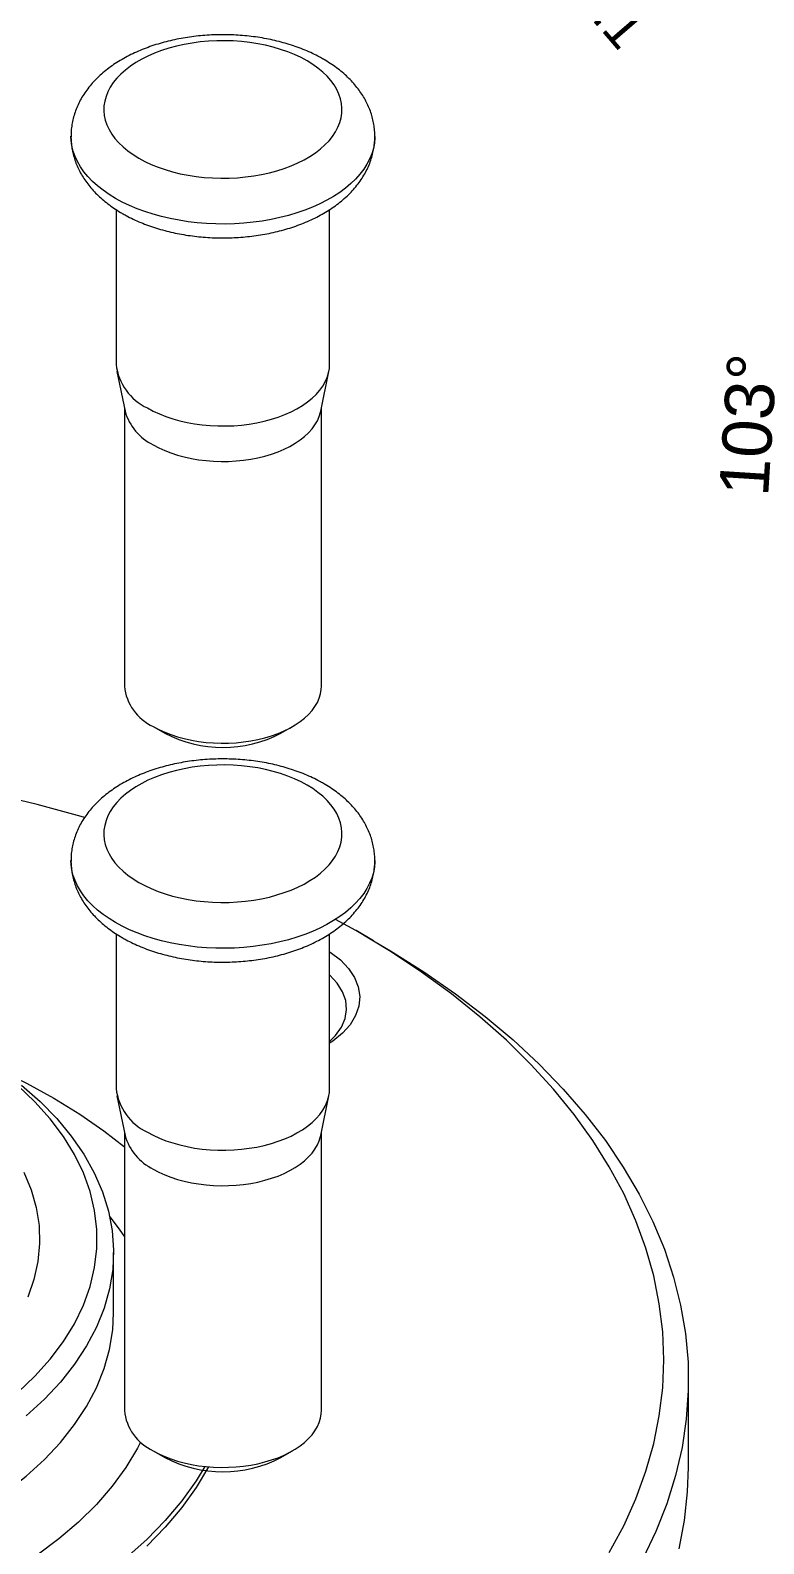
# Model space of a CAD drawing. Header units: millimetres. Extents: x 2429 to 2877, y 1091 to 1407.
# Drawn here: x 2573 to 2617.7, y 1137.3 to 1229.4 of the extents above; entities that cross this region are included whole.
import ezdxf

# ---------------------------------------------------------------- set-up
doc = ezdxf.new("R2010")
doc.units = ezdxf.units.MM
doc.layers.add('AM_5', color=3, linetype='Continuous', lineweight=25)
doc.styles.get("Standard").update_dxf_attribs({"font": 'arial.ttf'})
doc.dimstyles.new('ISO-25', dxfattribs={"dimtxt": 3, "dimasz": 2.5, "dimexe": 1.25, "dimexo": 0.625, "dimtad": 1, "dimtxsty": 'Standard', "dimcen": 2.5, "dimadec": 0, "dimazin": 0, "dimtfac": 1, "dimtmove": 0, "dimatfit": 3, "dimfxl": 1, "dimarcsym": 0})

# ---------------------------------------------------------------- blocks, each defined once
blk = doc.blocks.new('*D45')
at = {"layer": 'AM_5', "color": 0, "lineweight": -2}
for p, q in [((2550.419, 1370.037), (2550.419, 1377.229)), ((2475.534, 1295.153), (2468.343, 1295.153))]:
    blk.add_line(p, q, dxfattribs=at)
blk.add_arc((2550.419, 1295.153), 80.826, 91.77227, 178.22773, dxfattribs=at)
at = {"layer": 'AM_5', "color": 0}
for points in [[(2547.913, 1376.357), (2547.926, 1375.523), (2550.419, 1375.979)], [(2470.048, 1297.646), (2469.215, 1297.659), (2469.593, 1295.153)]]:
    blk.add_solid(points, dxfattribs=at)
at = {"layer": 'Defpoints', "color": 0}
for p in [(2550.419, 1369.412), (2510.006, 1365.15), (2476.159, 1295.153), (2799.006, 1295.153), (2550.419, 1220.894)]:
    blk.add_point(p, dxfattribs=at)
at = {"layer": 'AM_5', "color": 0, "insert": (2491.741, 1353.83), "char_height": 3, "attachment_point": 5, "rotation": 45}
blk.add_mtext('90°', dxfattribs=at)
blk = doc.blocks.new('*D69')
at = {"layer": 'AM_5', "color": 0, "lineweight": -2}
for p, q in [((2639.049, 1206.086), (2627.39, 1222.699)), ((2638.783, 1201.857), (2625.134, 1186.836))]:
    blk.add_line(p, q, dxfattribs=at)
blk.add_arc((2640.608, 1203.865), 21.759, 131.64632, 221.15368, dxfattribs=at)
at = {"layer": 'AM_5', "color": 0}
for points in [[(2625.889, 1220.452), (2626.407, 1219.798), (2628.108, 1221.676)], [(2624.522, 1189.837), (2623.927, 1189.254), (2625.975, 1187.761)]]:
    blk.add_solid(points, dxfattribs=at)
at = {"layer": 'Defpoints', "color": 0}
for p in [(2620.255, 1211.561), (2639.408, 1205.575), (2640.248, 1204.377), (2640.187, 1203.402), (2639.203, 1202.319)]:
    blk.add_point(p, dxfattribs=at)
at = {"layer": 'AM_5', "color": 0, "insert": (2616.738, 1205.367), "char_height": 3, "attachment_point": 5, "rotation": 86.4}
blk.add_mtext('103°', dxfattribs=at)

msp = doc.modelspace()

# ---------------------------------------------------------------- linework, layer by layer
at = {"color": 7, "linetype": 'Continuous', "lineweight": 15}
for p, q in [((2578.249, 1218.468), (2578.249, 1209.047)), ((2591.249, 1209.047), (2591.249, 1218.467)), ((2578.294, 1208.605), (2578.791, 1206.189)), ((2590.707, 1206.189), (2591.204, 1208.605)), ((2578.749, 1206.392), (2578.749, 1189.45)), ((2590.749, 1189.45), (2590.749, 1206.392)), ((2580.506, 1187.001), (2581.213, 1186.593)), ((2588.285, 1186.593), (2588.992, 1187.001)), ((2578.249, 1174.382), (2578.249, 1164.961)), ((2591.249, 1164.961), (2591.249, 1174.381)), ((2593.917, 1173.962), (2592.856, 1174.575)), ((2578.294, 1164.519), (2578.791, 1162.103)), ((2590.707, 1162.103), (2591.204, 1164.519)), ((2578.749, 1162.306), (2578.749, 1145.364)), ((2590.749, 1145.364), (2590.749, 1162.306)), ((2578.094, 1151.312), (2578.094, 1154.987)), ((2613.094, 1141.922), (2613.094, 1147.229)), ((2580.506, 1142.915), (2581.213, 1142.507)), ((2588.285, 1142.507), (2588.992, 1142.915))]:
    msp.add_line(p, q, dxfattribs=at)
at = {"color": 7, "linetype": 'Continuous', "lineweight": 15, "flags": 128}
for points in [[(2589.876, 1227.521), (2589.506, 1227.72), (2589.112, 1227.904), (2588.698, 1228.071), (2588.264, 1228.222), (2587.813, 1228.354), (2587.347, 1228.468), (2586.869, 1228.564), (2586.38, 1228.639), (2585.883, 1228.695), (2585.381, 1228.731), (2584.876, 1228.746), (2584.37, 1228.741), (2583.866, 1228.715), (2583.366, 1228.67), (2582.873, 1228.604), (2582.389, 1228.518), (2581.916, 1228.414), (2581.458, 1228.29), (2581.015, 1228.149), (2580.591, 1227.99), (2580.187, 1227.814), (2579.805, 1227.622), (2579.447, 1227.415), (2579.115, 1227.195), (2578.81, 1226.962), (2578.535, 1226.717), (2578.289, 1226.461), (2578.075, 1226.196), (2577.894, 1225.924), (2577.746, 1225.644), (2577.632, 1225.36), (2577.553, 1225.071), (2577.509, 1224.78), (2577.5, 1224.488), (2577.527, 1224.196), (2577.588, 1223.906), (2577.685, 1223.62), (2577.816, 1223.337), (2577.981, 1223.061), (2578.178, 1222.792), (2578.408, 1222.532), (2578.669, 1222.282), (2578.959, 1222.042), (2579.277, 1221.815), (2579.623, 1221.602), (2579.993, 1221.402), (2580.386, 1221.219), (2580.8, 1221.051), (2581.234, 1220.901), (2581.685, 1220.768), (2582.151, 1220.654), (2582.629, 1220.559), (2583.118, 1220.483), (2583.615, 1220.427), (2584.117, 1220.392), (2584.623, 1220.376), (2585.129, 1220.382), (2585.633, 1220.407), (2586.132, 1220.453), (2586.626, 1220.518), (2587.109, 1220.604), (2587.582, 1220.708), (2588.041, 1220.832), (2588.483, 1220.974), (2588.908, 1221.133), (2589.312, 1221.308), (2589.694, 1221.5), (2590.051, 1221.707), (2590.383, 1221.927), (2590.688, 1222.16), (2590.964, 1222.405), (2591.209, 1222.661), (2591.423, 1222.926), (2591.604, 1223.198), (2591.752, 1223.478), (2591.866, 1223.763), (2591.945, 1224.051), (2591.989, 1224.342), (2591.998, 1224.634), (2591.972, 1224.926), (2591.91, 1225.216), (2591.813, 1225.503), (2591.682, 1225.785), (2591.518, 1226.061), (2591.32, 1226.33), (2591.09, 1226.59), (2590.829, 1226.841), (2590.539, 1227.08), (2590.221, 1227.307), (2589.876, 1227.521)], [(2580.153, 1206.394), (2580.505, 1206.205), (2580.88, 1206.032), (2581.276, 1205.875), (2581.692, 1205.735), (2582.124, 1205.614), (2582.57, 1205.512), (2583.028, 1205.428), (2583.496, 1205.365), (2583.97, 1205.321), (2584.449, 1205.298), (2584.929, 1205.296), (2585.409, 1205.314), (2585.884, 1205.352), (2586.354, 1205.411), (2586.815, 1205.489), (2587.264, 1205.587), (2587.7, 1205.703), (2588.12, 1205.838), (2588.521, 1205.991), (2588.902, 1206.16), (2589.26, 1206.345), (2589.593, 1206.545), (2589.9, 1206.758), (2590.179, 1206.984), (2590.428, 1207.221), (2590.646, 1207.468), (2590.832, 1207.724), (2590.984, 1207.987), (2591.103, 1208.255), (2591.187, 1208.528), (2591.236, 1208.804), (2591.249, 1209.047)], [(2580.506, 1204.148), (2580.844, 1203.968), (2581.204, 1203.803), (2581.585, 1203.654), (2581.984, 1203.523), (2582.4, 1203.41), (2582.83, 1203.316), (2583.27, 1203.24), (2583.72, 1203.185), (2584.175, 1203.149), (2584.634, 1203.134), (2585.094, 1203.139), (2585.551, 1203.165), (2586.004, 1203.21), (2586.45, 1203.275), (2586.885, 1203.36), (2587.308, 1203.464), (2587.716, 1203.587), (2588.106, 1203.726), (2588.477, 1203.883), (2588.826, 1204.056), (2589.151, 1204.244), (2589.45, 1204.445), (2589.722, 1204.659), (2589.964, 1204.885), (2590.176, 1205.12), (2590.356, 1205.364), (2590.503, 1205.616), (2590.616, 1205.873), (2590.695, 1206.134), (2590.707, 1206.189)], [(2580.506, 1187.001), (2580.844, 1186.82), (2581.204, 1186.655), (2581.585, 1186.507), (2581.984, 1186.376), (2582.4, 1186.263), (2582.83, 1186.168), (2583.27, 1186.093), (2583.72, 1186.037), (2584.175, 1186.002), (2584.634, 1185.987), (2585.094, 1185.992), (2585.551, 1186.017), (2586.004, 1186.063), (2586.45, 1186.128), (2586.885, 1186.213), (2587.308, 1186.317), (2587.716, 1186.439), (2588.106, 1186.579), (2588.477, 1186.736), (2588.826, 1186.909), (2589.151, 1187.096), (2589.45, 1187.298), (2589.722, 1187.512), (2589.964, 1187.737), (2590.176, 1187.973), (2590.356, 1188.217), (2590.503, 1188.468), (2590.616, 1188.725), (2590.695, 1188.987), (2590.739, 1189.251), (2590.749, 1189.45)], [(2589.876, 1183.435), (2589.506, 1183.634), (2589.112, 1183.818), (2588.698, 1183.985), (2588.264, 1184.136), (2587.813, 1184.268), (2587.347, 1184.382), (2586.869, 1184.478), (2586.38, 1184.553), (2585.883, 1184.609), (2585.381, 1184.644), (2584.876, 1184.66), (2584.37, 1184.655), (2583.866, 1184.629), (2583.366, 1184.584), (2582.873, 1184.518), (2582.389, 1184.432), (2581.916, 1184.328), (2581.458, 1184.204), (2581.015, 1184.063), (2580.591, 1183.903), (2580.187, 1183.728), (2579.805, 1183.536), (2579.447, 1183.329), (2579.115, 1183.109), (2578.81, 1182.876), (2578.535, 1182.631), (2578.289, 1182.375), (2578.075, 1182.11), (2577.894, 1181.838), (2577.746, 1181.558), (2577.632, 1181.274), (2577.553, 1180.985), (2577.509, 1180.694), (2577.5, 1180.402), (2577.527, 1180.11), (2577.588, 1179.82), (2577.685, 1179.534), (2577.816, 1179.251), (2577.981, 1178.975), (2578.178, 1178.706), (2578.408, 1178.446), (2578.669, 1178.196), (2578.959, 1177.956), (2579.277, 1177.729), (2579.623, 1177.516), (2579.993, 1177.316), (2580.386, 1177.133), (2580.8, 1176.965), (2581.234, 1176.814), (2581.685, 1176.682), (2582.151, 1176.568), (2582.629, 1176.473), (2583.118, 1176.397), (2583.615, 1176.341), (2584.117, 1176.306), (2584.623, 1176.29), (2585.129, 1176.295), (2585.633, 1176.321), (2586.132, 1176.367), (2586.626, 1176.432), (2587.109, 1176.518), (2587.582, 1176.622), (2588.041, 1176.746), (2588.483, 1176.888), (2588.908, 1177.047), (2589.312, 1177.222), (2589.694, 1177.414), (2590.051, 1177.621), (2590.383, 1177.841), (2590.688, 1178.074), (2590.964, 1178.319), (2591.209, 1178.575), (2591.423, 1178.84), (2591.604, 1179.112), (2591.752, 1179.392), (2591.866, 1179.676), (2591.945, 1179.965), (2591.989, 1180.256), (2591.998, 1180.548), (2591.972, 1180.84), (2591.91, 1181.13), (2591.813, 1181.417), (2591.682, 1181.699), (2591.518, 1181.975), (2591.32, 1182.244), (2591.09, 1182.504), (2590.829, 1182.755), (2590.539, 1182.994), (2590.221, 1183.221), (2589.876, 1183.435)], [(2576.326, 1181.465), (2576.121, 1181.527), (2573.445, 1182.253), (2570.713, 1182.906), (2567.933, 1183.485), (2567.094, 1183.644)], [(2608.276, 1136.713), (2609.151, 1138.343), (2609.894, 1139.995), (2610.504, 1141.665), (2610.98, 1143.35), (2611.321, 1145.045), (2611.526, 1146.748), (2611.594, 1148.454), (2611.526, 1150.161), (2611.321, 1151.863), (2610.98, 1153.559), (2610.504, 1155.243), (2609.894, 1156.913), (2609.151, 1158.565), (2608.276, 1160.196), (2607.272, 1161.801), (2606.141, 1163.378), (2604.884, 1164.923), (2603.506, 1166.433), (2602.008, 1167.904), (2600.394, 1169.334), (2598.667, 1170.719), (2596.831, 1172.057), (2594.89, 1173.345), (2592.849, 1174.579), (2591.609, 1175.263)], [(2593.917, 1173.962), (2594.959, 1173.347), (2596.984, 1172.066), (2598.904, 1170.732), (2600.717, 1169.35), (2602.417, 1167.92), (2604.003, 1166.448), (2605.47, 1164.934), (2606.815, 1163.384), (2608.036, 1161.8), (2609.129, 1160.185), (2610.094, 1158.542), (2610.926, 1156.876), (2611.626, 1155.19), (2612.191, 1153.487), (2612.62, 1151.771), (2612.912, 1150.045), (2613.067, 1148.313), (2613.084, 1146.579), (2612.964, 1144.847), (2612.706, 1143.119), (2612.311, 1141.4), (2611.78, 1139.693), (2611.114, 1138.002), (2610.314, 1136.331)], [(2591.249, 1173.284), (2591.287, 1173.262), (2591.9, 1172.793), (2592.394, 1172.278), (2592.759, 1171.729), (2592.988, 1171.157), (2593.077, 1170.571), (2593.023, 1169.984), (2592.829, 1169.407), (2592.497, 1168.851), (2592.035, 1168.327), (2591.451, 1167.845), (2591.249, 1167.72)], [(2591.249, 1167.832), (2591.612, 1168.19), (2591.967, 1168.698), (2592.19, 1169.23), (2592.277, 1169.776), (2592.225, 1170.323), (2592.035, 1170.859), (2591.712, 1171.374), (2591.263, 1171.857), (2591.249, 1171.868)], [(2571.524, 1165.903), (2572.793, 1165.283), (2574.464, 1164.374)], [(2572.261, 1146.463), (2573.308, 1147.457), (2574.235, 1148.489), (2575.037, 1149.556), (2575.712, 1150.651), (2576.255, 1151.771), (2576.665, 1152.91), (2576.939, 1154.062), (2577.077, 1155.222), (2577.077, 1156.385), (2576.939, 1157.545), (2576.665, 1158.697), (2576.255, 1159.835), (2575.712, 1160.955), (2575.037, 1162.051), (2574.235, 1163.117), (2573.308, 1164.15), (2572.261, 1165.143)], [(2572.479, 1165.167), (2573.613, 1164.174), (2574.628, 1163.139), (2575.52, 1162.067), (2576.284, 1160.962), (2576.917, 1159.83), (2577.417, 1158.676), (2577.78, 1157.506), (2578.006, 1156.324), (2578.093, 1155.135), (2578.041, 1153.946), (2577.849, 1152.762), (2577.52, 1151.588), (2577.055, 1150.429), (2576.454, 1149.292), (2575.723, 1148.18), (2574.863, 1147.099), (2573.878, 1146.054), (2572.773, 1145.051)], [(2580.153, 1162.307), (2580.505, 1162.119), (2580.88, 1161.946), (2581.276, 1161.789), (2581.692, 1161.649), (2582.124, 1161.528), (2582.57, 1161.426), (2583.028, 1161.342), (2583.496, 1161.279), (2583.97, 1161.235), (2584.449, 1161.212), (2584.929, 1161.21), (2585.409, 1161.228), (2585.884, 1161.266), (2586.354, 1161.325), (2586.815, 1161.403), (2587.264, 1161.501), (2587.7, 1161.617), (2588.12, 1161.752), (2588.521, 1161.905), (2588.902, 1162.074), (2589.26, 1162.259), (2589.593, 1162.459), (2589.9, 1162.672), (2590.179, 1162.898), (2590.428, 1163.135), (2590.646, 1163.382), (2590.832, 1163.638), (2590.984, 1163.901), (2591.103, 1164.169), (2591.187, 1164.442), (2591.236, 1164.718), (2591.249, 1164.961)], [(2574.464, 1164.374), (2576.037, 1163.409), (2577.507, 1162.391), (2578.749, 1161.417)], [(2580.506, 1160.062), (2580.844, 1159.882), (2581.204, 1159.717), (2581.585, 1159.568), (2581.984, 1159.437), (2582.4, 1159.324), (2582.83, 1159.229), (2583.27, 1159.154), (2583.72, 1159.099), (2584.175, 1159.063), (2584.634, 1159.048), (2585.094, 1159.053), (2585.551, 1159.079), (2586.004, 1159.124), (2586.45, 1159.189), (2586.885, 1159.274), (2587.308, 1159.378), (2587.716, 1159.5), (2588.106, 1159.64), (2588.477, 1159.797), (2588.826, 1159.97), (2589.151, 1160.158), (2589.45, 1160.359), (2589.722, 1160.573), (2589.964, 1160.798), (2590.176, 1161.034), (2590.356, 1161.278), (2590.503, 1161.53), (2590.616, 1161.787), (2590.695, 1162.048), (2590.707, 1162.103)], [(2580.506, 1142.915), (2580.844, 1142.734), (2581.204, 1142.569), (2581.585, 1142.421), (2581.984, 1142.29), (2582.4, 1142.177), (2582.83, 1142.082), (2583.27, 1142.007), (2583.72, 1141.951), (2584.175, 1141.916), (2584.634, 1141.901), (2585.094, 1141.906), (2585.551, 1141.931), (2586.004, 1141.977), (2586.45, 1142.042), (2586.885, 1142.127), (2587.308, 1142.231), (2587.716, 1142.353), (2588.106, 1142.493), (2588.477, 1142.65), (2588.826, 1142.823), (2589.151, 1143.01), (2589.45, 1143.212), (2589.722, 1143.426), (2589.964, 1143.651), (2590.176, 1143.887), (2590.356, 1144.131), (2590.503, 1144.382), (2590.616, 1144.639), (2590.695, 1144.901), (2590.739, 1145.165), (2590.749, 1145.364)], [(2583.649, 1141.96), (2583.125, 1141.084), (2582.246, 1139.859), (2581.241, 1138.668), (2580.114, 1137.514), (2578.867, 1136.401)], [(2583.879, 1141.939), (2583.873, 1141.928), (2583.125, 1140.675), (2582.246, 1139.451), (2581.241, 1138.26), (2580.114, 1137.105)], [(2612.525, 1136.951), (2612.852, 1138.674), (2613.041, 1140.405), (2613.094, 1141.922)]]:
    msp.add_lwpolyline(points, dxfattribs=at)
at = {"color": 8, "linetype": 'Continuous', "lineweight": 15, "flags": 128}
for points in [[(2593.999, 1222.927), (2593.998, 1222.846), (2593.972, 1222.517), (2593.91, 1222.19), (2593.814, 1221.866), (2593.684, 1221.546), (2593.52, 1221.231), (2593.322, 1220.923), (2593.092, 1220.622), (2592.83, 1220.33), (2592.538, 1220.047), (2592.216, 1219.776), (2591.865, 1219.517), (2591.488, 1219.27), (2591.085, 1219.038), (2590.658, 1218.82), (2590.209, 1218.618), (2589.739, 1218.432), (2589.25, 1218.263), (2588.744, 1218.112), (2588.223, 1217.979), (2587.689, 1217.865), (2587.143, 1217.77), (2586.589, 1217.695), (2586.027, 1217.639), (2585.461, 1217.604), (2584.892, 1217.589), (2584.322, 1217.594), (2583.754, 1217.619), (2583.19, 1217.665), (2582.631, 1217.73), (2582.081, 1217.815), (2581.541, 1217.92), (2581.013, 1218.043), (2580.499, 1218.185), (2580.001, 1218.345), (2579.522, 1218.523), (2579.062, 1218.717), (2578.623, 1218.927), (2578.208, 1219.152), (2577.818, 1219.392), (2577.454, 1219.645), (2577.118, 1219.91), (2576.811, 1220.187), (2576.533, 1220.474), (2576.287, 1220.771), (2576.073, 1221.076), (2575.892, 1221.388), (2575.745, 1221.705), (2575.632, 1222.028), (2575.553, 1222.353), (2575.509, 1222.681), (2575.499, 1222.929)], [(2593.999, 1178.841), (2593.998, 1178.76), (2593.972, 1178.431), (2593.91, 1178.104), (2593.814, 1177.78), (2593.684, 1177.46), (2593.52, 1177.145), (2593.322, 1176.837), (2593.092, 1176.536), (2592.83, 1176.244), (2592.538, 1175.961), (2592.216, 1175.69), (2591.865, 1175.431), (2591.488, 1175.184), (2591.085, 1174.952), (2590.658, 1174.734), (2590.209, 1174.532), (2589.739, 1174.346), (2589.25, 1174.177), (2588.744, 1174.026), (2588.223, 1173.893), (2587.689, 1173.779), (2587.143, 1173.684), (2586.589, 1173.609), (2586.027, 1173.553), (2585.461, 1173.518), (2584.892, 1173.503), (2584.322, 1173.508), (2583.754, 1173.533), (2583.19, 1173.579), (2582.631, 1173.644), (2582.081, 1173.729), (2581.541, 1173.834), (2581.013, 1173.957), (2580.499, 1174.099), (2580.001, 1174.259), (2579.522, 1174.437), (2579.062, 1174.631), (2578.623, 1174.841), (2578.208, 1175.066), (2577.818, 1175.306), (2577.454, 1175.559), (2577.118, 1175.824), (2576.811, 1176.101), (2576.533, 1176.388), (2576.287, 1176.685), (2576.073, 1176.99), (2575.892, 1177.302), (2575.745, 1177.619), (2575.632, 1177.942), (2575.553, 1178.267), (2575.509, 1178.595), (2575.499, 1178.843)], [(2572.624, 1159.864), (2573.071, 1158.799), (2573.382, 1157.717), (2573.555, 1156.625), (2573.59, 1155.529), (2573.486, 1154.434), (2573.243, 1153.347), (2572.864, 1152.273)], [(2577.863, 1157.149), (2578.44, 1156.406), (2578.749, 1155.945)], [(2565.646, 1137.12), (2567.265, 1137.856), (2568.793, 1138.653), (2570.225, 1139.509), (2571.554, 1140.417), (2572.773, 1141.376), (2573.878, 1142.38), (2574.863, 1143.425), (2575.723, 1144.506), (2576.454, 1145.617), (2577.055, 1146.755), (2577.52, 1147.914), (2577.849, 1149.088), (2578.041, 1150.272), (2578.094, 1151.303)], [(2579.729, 1143.428), (2579.552, 1143.064), (2578.843, 1141.893), (2578.005, 1140.752), (2577.043, 1139.644), (2575.959, 1138.573), (2574.759, 1137.545), (2573.447, 1136.564)]]:
    msp.add_lwpolyline(points, dxfattribs=at)
at = {"color": 7, "linetype": 'Continuous', "lineweight": 15}
for centre, radius, start, end in [((2581.54, 1209.398), 3.309, 186.09407, 245.22607), ((2581.951, 1207.104), 3.29, 196.14434, 243.95066), ((2581.77, 1189.763), 3.037, 185.90969, 245.41045), ((2584.749, 1193.394), 7.666, 242.53632, 297.46905), ((2581.54, 1165.312), 3.309, 186.09407, 245.22607), ((2581.951, 1163.018), 3.29, 196.14434, 243.95066), ((2581.77, 1145.677), 3.037, 185.90969, 245.41045), ((2584.749, 1149.308), 7.666, 242.53632, 297.46905)]:
    msp.add_arc(centre, radius, start, end, dxfattribs=at)
for points, knots in [([(2590.876, 1227.62), (2590.798, 1227.663), (2590.581, 1227.786), (2590.208, 1227.973), (2589.753, 1228.176), (2589.281, 1228.359), (2588.796, 1228.522), (2588.297, 1228.666), (2587.788, 1228.79), (2587.27, 1228.894), (2586.744, 1228.978), (2586.212, 1229.043), (2585.676, 1229.087), (2585.137, 1229.112), (2584.598, 1229.116), (2584.058, 1229.1), (2583.521, 1229.065), (2582.987, 1229.009), (2582.459, 1228.934), (2581.937, 1228.838), (2581.424, 1228.723), (2580.92, 1228.588), (2580.428, 1228.432), (2579.948, 1228.257), (2579.483, 1228.063), (2579.034, 1227.848), (2578.603, 1227.613), (2578.192, 1227.36), (2577.804, 1227.087), (2577.44, 1226.796), (2577.103, 1226.489), (2576.796, 1226.166), (2576.519, 1225.83), (2576.274, 1225.483), (2576.063, 1225.126), (2575.885, 1224.762), (2575.74, 1224.392), (2575.629, 1224.019), (2575.552, 1223.643), (2575.507, 1223.28), (2575.502, 1223.042), (2575.501, 1222.93)], [0, 0, 0, 0, 0.014658, 0.041312, 0.067939, 0.094538, 0.121086, 0.147572, 0.173991, 0.200347, 0.226646, 0.252898, 0.279115, 0.305309, 0.331492, 0.357679, 0.38388, 0.410108, 0.436377, 0.4627, 0.489091, 0.515561, 0.542121, 0.568777, 0.595531, 0.622378, 0.649302, 0.676273, 0.703223, 0.730081, 0.756761, 0.783169, 0.809217, 0.834838, 0.85999, 0.884667, 0.908891, 0.932707, 0.956179, 0.97938, 1, 1, 1, 1]), ([(2593.997, 1222.927), (2593.997, 1222.951), (2594.002, 1223.1), (2593.98, 1223.372), (2593.929, 1223.742), (2593.845, 1224.107), (2593.731, 1224.466), (2593.587, 1224.819), (2593.414, 1225.165), (2593.21, 1225.503), (2592.978, 1225.832), (2592.716, 1226.151), (2592.424, 1226.459), (2592.105, 1226.756), (2591.758, 1227.039), (2591.384, 1227.307), (2591.085, 1227.497), (2590.912, 1227.598), (2590.876, 1227.62)], [0, 0, 0, 0, 0.012676, 0.077749, 0.142728, 0.207831, 0.273296, 0.339351, 0.406208, 0.474048, 0.543011, 0.613182, 0.684578, 0.757136, 0.830722, 0.905147, 0.980191, 1, 1, 1, 1]), ([(2575.502, 1222.929), (2575.501, 1222.905), (2575.496, 1222.756), (2575.518, 1222.484), (2575.569, 1222.114), (2575.653, 1221.749), (2575.767, 1221.39), (2575.911, 1221.037), (2576.085, 1220.691), (2576.288, 1220.353), (2576.521, 1220.024), (2576.783, 1219.705), (2577.074, 1219.397), (2577.393, 1219.1), (2577.741, 1218.817), (2578.114, 1218.549), (2578.413, 1218.359), (2578.586, 1218.258), (2578.623, 1218.236)], [0, 0, 0, 0, 0.012641, 0.077716, 0.142697, 0.207802, 0.27327, 0.339328, 0.406187, 0.474029, 0.542995, 0.613169, 0.684566, 0.757127, 0.830716, 0.905144, 0.98019, 1, 1, 1, 1]), ([(2578.623, 1218.236), (2578.7, 1218.193), (2578.917, 1218.07), (2579.29, 1217.883), (2579.745, 1217.68), (2580.217, 1217.497), (2580.703, 1217.334), (2581.201, 1217.19), (2581.71, 1217.066), (2582.229, 1216.962), (2582.755, 1216.878), (2583.286, 1216.813), (2583.822, 1216.769), (2584.361, 1216.745), (2584.901, 1216.74), (2585.44, 1216.756), (2585.977, 1216.791), (2586.511, 1216.847), (2587.039, 1216.922), (2587.561, 1217.018), (2588.075, 1217.133), (2588.578, 1217.268), (2589.071, 1217.424), (2589.55, 1217.599), (2590.015, 1217.793), (2590.464, 1218.008), (2590.895, 1218.243), (2591.306, 1218.496), (2591.694, 1218.769), (2592.058, 1219.06), (2592.395, 1219.367), (2592.703, 1219.69), (2592.979, 1220.026), (2593.224, 1220.373), (2593.436, 1220.73), (2593.614, 1221.094), (2593.758, 1221.464), (2593.869, 1221.837), (2593.946, 1222.213), (2593.992, 1222.576), (2593.996, 1222.814), (2593.998, 1222.926)], [0, 0, 0, 0, 0.014658, 0.041313, 0.06794, 0.09454, 0.121089, 0.147575, 0.173995, 0.200351, 0.226651, 0.252904, 0.279122, 0.305316, 0.3315, 0.357688, 0.383889, 0.410118, 0.436387, 0.462711, 0.489102, 0.515573, 0.542133, 0.56879, 0.595545, 0.622393, 0.649317, 0.676288, 0.703239, 0.730098, 0.756778, 0.783187, 0.809236, 0.834857, 0.86001, 0.884688, 0.908912, 0.932729, 0.956201, 0.979403, 1, 1, 1, 1]), ([(2590.876, 1183.534), (2590.798, 1183.577), (2590.581, 1183.7), (2590.208, 1183.887), (2589.753, 1184.09), (2589.281, 1184.273), (2588.796, 1184.436), (2588.297, 1184.58), (2587.788, 1184.704), (2587.27, 1184.808), (2586.744, 1184.892), (2586.212, 1184.957), (2585.676, 1185.001), (2585.137, 1185.025), (2584.598, 1185.03), (2584.058, 1185.014), (2583.521, 1184.979), (2582.987, 1184.923), (2582.459, 1184.848), (2581.937, 1184.752), (2581.424, 1184.637), (2580.92, 1184.502), (2580.428, 1184.346), (2579.948, 1184.171), (2579.483, 1183.977), (2579.034, 1183.762), (2578.603, 1183.527), (2578.192, 1183.274), (2577.804, 1183.001), (2577.44, 1182.71), (2577.103, 1182.403), (2576.796, 1182.08), (2576.519, 1181.744), (2576.274, 1181.397), (2576.063, 1181.04), (2575.885, 1180.676), (2575.74, 1180.306), (2575.629, 1179.933), (2575.552, 1179.557), (2575.507, 1179.194), (2575.502, 1178.956), (2575.501, 1178.844)], [0, 0, 0, 0, 0.014658, 0.041312, 0.067939, 0.094538, 0.121086, 0.147572, 0.173991, 0.200347, 0.226646, 0.252898, 0.279115, 0.305309, 0.331492, 0.357679, 0.38388, 0.410108, 0.436377, 0.4627, 0.489091, 0.515561, 0.542121, 0.568777, 0.595531, 0.622378, 0.649302, 0.676273, 0.703223, 0.730081, 0.756761, 0.783169, 0.809217, 0.834838, 0.85999, 0.884667, 0.908891, 0.932707, 0.956179, 0.97938, 1, 1, 1, 1]), ([(2593.997, 1178.841), (2593.997, 1178.865), (2594.002, 1179.014), (2593.98, 1179.286), (2593.929, 1179.656), (2593.845, 1180.021), (2593.731, 1180.38), (2593.587, 1180.733), (2593.414, 1181.079), (2593.21, 1181.417), (2592.978, 1181.746), (2592.716, 1182.065), (2592.424, 1182.373), (2592.105, 1182.67), (2591.758, 1182.953), (2591.384, 1183.221), (2591.085, 1183.411), (2590.912, 1183.512), (2590.876, 1183.534)], [0, 0, 0, 0, 0.012676, 0.077749, 0.142728, 0.207831, 0.273296, 0.339351, 0.406208, 0.474048, 0.543011, 0.613182, 0.684578, 0.757136, 0.830722, 0.905147, 0.980191, 1, 1, 1, 1]), ([(2575.502, 1178.843), (2575.501, 1178.819), (2575.496, 1178.67), (2575.518, 1178.398), (2575.569, 1178.028), (2575.653, 1177.663), (2575.767, 1177.304), (2575.911, 1176.951), (2576.085, 1176.605), (2576.288, 1176.267), (2576.521, 1175.938), (2576.783, 1175.619), (2577.074, 1175.311), (2577.393, 1175.014), (2577.741, 1174.731), (2578.114, 1174.463), (2578.413, 1174.273), (2578.586, 1174.172), (2578.623, 1174.15)], [0, 0, 0, 0, 0.012641, 0.077716, 0.142697, 0.207802, 0.27327, 0.339328, 0.406187, 0.474029, 0.542995, 0.613169, 0.684566, 0.757127, 0.830716, 0.905144, 0.98019, 1, 1, 1, 1]), ([(2578.623, 1174.15), (2578.7, 1174.107), (2578.917, 1173.984), (2579.29, 1173.797), (2579.745, 1173.594), (2580.217, 1173.411), (2580.703, 1173.248), (2581.201, 1173.104), (2581.71, 1172.98), (2582.229, 1172.876), (2582.755, 1172.792), (2583.286, 1172.727), (2583.822, 1172.683), (2584.361, 1172.658), (2584.901, 1172.654), (2585.44, 1172.67), (2585.977, 1172.705), (2586.511, 1172.761), (2587.039, 1172.836), (2587.561, 1172.932), (2588.075, 1173.047), (2588.578, 1173.182), (2589.071, 1173.338), (2589.55, 1173.513), (2590.015, 1173.707), (2590.464, 1173.922), (2590.895, 1174.157), (2591.306, 1174.41), (2591.694, 1174.683), (2592.058, 1174.974), (2592.395, 1175.281), (2592.703, 1175.604), (2592.979, 1175.94), (2593.224, 1176.287), (2593.436, 1176.644), (2593.614, 1177.008), (2593.758, 1177.378), (2593.869, 1177.751), (2593.946, 1178.127), (2593.992, 1178.49), (2593.996, 1178.728), (2593.998, 1178.84)], [0, 0, 0, 0, 0.014658, 0.041313, 0.06794, 0.09454, 0.121089, 0.147575, 0.173995, 0.200351, 0.226651, 0.252904, 0.279122, 0.305316, 0.3315, 0.357688, 0.383889, 0.410118, 0.436387, 0.462711, 0.489102, 0.515573, 0.542133, 0.56879, 0.595545, 0.622393, 0.649317, 0.676288, 0.703239, 0.730098, 0.756778, 0.783187, 0.809236, 0.834857, 0.86001, 0.884688, 0.908912, 0.932729, 0.956201, 0.979403, 1, 1, 1, 1])]:
    msp.add_open_spline(points, degree=3, knots=knots, dxfattribs=at)

# ---------------------------------------------------------------- texts
at = {"layer": 'AM_5', "insert": (2606.566, 1234.278), "char_height": 2.3, "attachment_point": 1, "rotation": 310.73425}
msp.add_mtext_dynamic_manual_height_columns('%%P0.1', width=18.23779, gutter_width=12.5, heights=[0], dxfattribs=at)

# ---------------------------------------------------------------- dimensions: what is measured, and where the dimension line sits
at = {"layer": 'AM_5'}
for base, line1, line2, picture, middle in [((2510.006, 1365.15), ((2550.419, 1220.894), (2550.419, 1369.412)), ((2799.006, 1295.153), (2476.159, 1295.153)), '*D45', (2491.741, 1353.83)), ((2620.255, 1211.561), ((2639.203, 1202.319), (2640.187, 1203.402)), ((2640.248, 1204.377), (2639.408, 1205.575)), '*D69', (2616.738, 1205.367))]:
    dim = msp.add_angular_dim_2l(base=base, line1=line1, line2=line2, dimstyle='ISO-25', dxfattribs=at)
    dim.commit()
    dim.dimension.update_dxf_attribs({"geometry": picture, "text_midpoint": middle})

doc.saveas('drawing.dxf')
